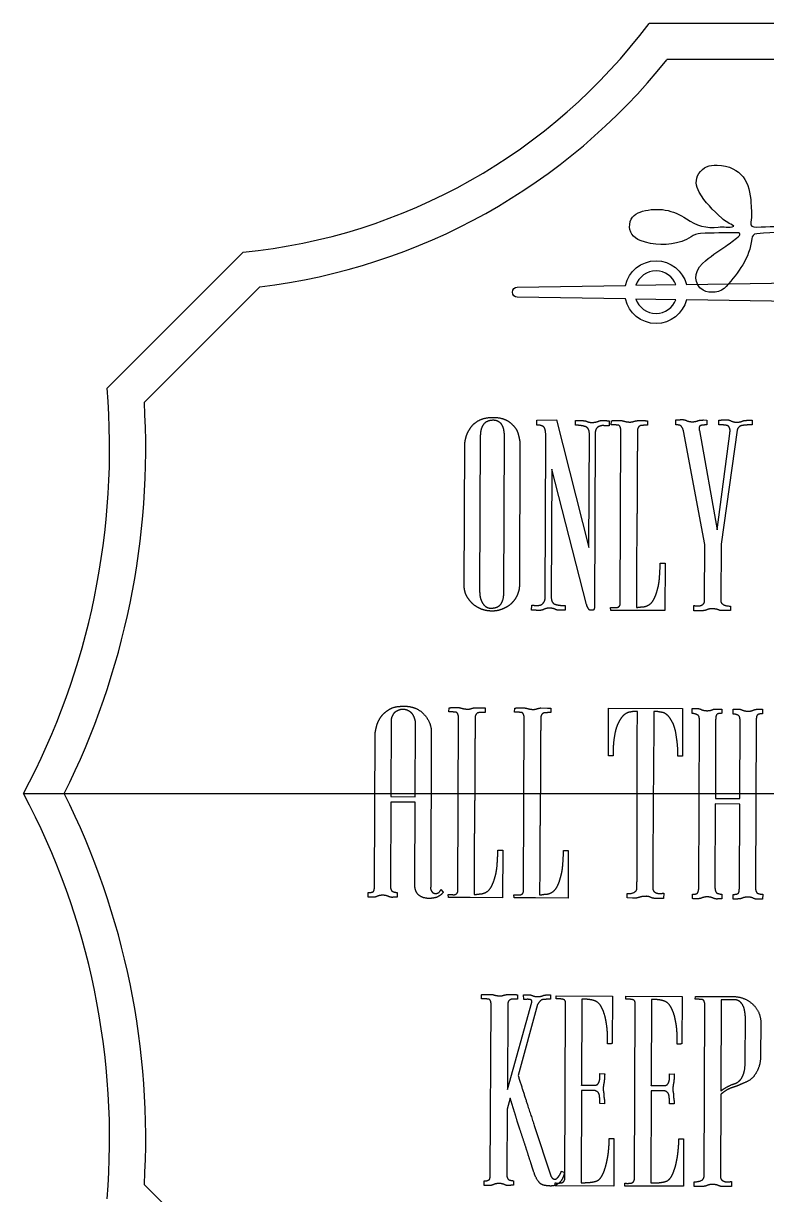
# Model space of a CAD drawing. Header units: centimetres. Extents: x 0 to 33, y -9.4 to 20.3.
# Drawn here: x 0 to 9.81, y 4.87 to 20.32 of the extents above; entities that cross this region are included whole.
import ezdxf

# ---------------------------------------------------------------- set-up
doc = ezdxf.new("R2010")
doc.units = ezdxf.units.CM
doc.header["$MEASUREMENT"] = 0
for name, color, linetype in [('sign v7_Sketch1', 7, 'Continuous'), ('sign v7_Sketch2', 7, 'Continuous'), ('sign v7_Sketch3', 7, 'Continuous'), ('sign v7_Sketch6', 7, 'Continuous')]:
    doc.layers.add(name, color=color, linetype=linetype)

msp = doc.modelspace()

# ---------------------------------------------------------------- linework, layer by layer
at = {"layer": 'sign v7_Sketch1'}
for p, q in [((24.765, 20.32), (8.255, 20.32)), ((24.53, 19.842), (8.49, 19.842)), ((2.9, 17.302), (1.104, 15.506)), ((3.119, 16.845), (1.596, 15.322)), ((0, 10.16), (33.02, 10.16)), ((3.119, 3.475), (1.596, 4.998))]:
    msp.add_line(p, q, dxfattribs=at)
for centre, radius, start, end in [((2.154, 24.885), 7.62, 275.6165, 323.1921), ((2.154, 24.885), 8.098, 276.842, 321.4808), ((-8.543, 14.711), 9.68, 331.9564, 4.7118), ((-8.543, 14.711), 10.157, 333.3822, 3.4519), ((-8.543, 5.609), 9.68, 355.2882, 28.0436), ((-8.543, 5.609), 10.157, 356.5481, 26.6178)]:
    msp.add_arc(centre, radius, start, end, dxfattribs=at)
at = {"layer": 'sign v7_Sketch2'}
for p, q in [((6.774, 15.085), (7.036, 15.088)), ((6.774, 15.021), (6.774, 15.085)), ((7.036, 15.088), (7.462, 13.408)), ((7.286, 15.083), (7.343, 15.083)), ((7.286, 15.019), (7.286, 15.083)), ((7.727, 15.078), (7.727, 15.013)), ((7.757, 15.024), (7.761, 15.078)), ((7.799, 15.024), (7.757, 15.024)), ((7.799, 15.081), (7.894, 15.081)), ((8.103, 15.08), (8.194, 15.08)), ((8.236, 15.076), (8.235, 15.019)), ((8.608, 15.025), (8.608, 15.089)), ((8.972, 15.088), (9.018, 15.087)), ((9.018, 15.087), (9.018, 15.023)), ((9.177, 15.022), (9.177, 15.087)), ((9.568, 15.085), (9.618, 15.085)), ((9.618, 15.085), (9.617, 15.024)), ((6.029, 14.88), (6.02, 12.83)), ((6.339, 12.809), (6.348, 14.878)), ((7.462, 13.408), (7.468, 14.904)), ((7.544, 14.9), (7.534, 12.618)), ((7.876, 12.67), (7.882, 14.967)), ((8.992, 13.447), (8.71, 14.944)), ((8.919, 14.951), (9.152, 13.64)), ((9.152, 13.64), (9.321, 14.912)), ((9.416, 14.953), (9.208, 13.45)), ((5.816, 12.891), (5.823, 14.778)), ((6.552, 14.779), (6.545, 12.911)), ((6.886, 12.758), (6.894, 14.831)), ((6.972, 14.439), (6.965, 12.753)), ((7.432, 12.653), (6.972, 14.439)), ((8.989, 12.711), (8.992, 13.447)), ((9.208, 13.45), (9.201, 12.71)), ((8.402, 13.199), (8.467, 13.199)), ((8.467, 13.199), (8.464, 12.573)), ((8.09, 12.958), (8.089, 12.616)), ((6.706, 12.58), (6.707, 12.644)), ((7.147, 12.578), (7.098, 12.578)), ((7.147, 12.639), (7.147, 12.578)), ((7.508, 12.577), (7.485, 12.577)), ((7.747, 12.614), (7.789, 12.613)), ((7.751, 12.576), (7.747, 12.614)), ((8.035, 12.574), (7.751, 12.576)), ((8.464, 12.573), (8.035, 12.574)), ((8.848, 12.571), (8.848, 12.639)), ((9.33, 12.573), (9.262, 12.573)), ((9.33, 12.633), (9.33, 12.573)), ((5.615, 11.237), (5.619, 11.29)), ((5.657, 11.293), (5.752, 11.293)), ((5.961, 11.292), (6.052, 11.292)), ((6.094, 11.288), (6.093, 11.231)), ((6.481, 11.233), (6.485, 11.286)), ((6.523, 11.29), (6.618, 11.289)), ((6.826, 11.289), (6.917, 11.288)), ((6.959, 11.284), (6.959, 11.227)), ((7.72, 10.658), (7.722, 11.285)), ((7.722, 11.285), (8.698, 11.281)), ((8.698, 11.281), (8.695, 10.654)), ((8.823, 11.216), (8.823, 11.28)), ((5.657, 11.236), (5.615, 11.237)), ((5.734, 8.882), (5.74, 11.179)), ((6.522, 11.233), (6.481, 11.233)), ((6.6, 8.879), (6.606, 11.176)), ((8.102, 11.241), (8.049, 11.242)), ((8.1, 10.9), (8.102, 11.241)), ((8.371, 11.24), (8.318, 11.24)), ((9.169, 11.275), (9.214, 11.275)), ((9.214, 11.275), (9.214, 11.218)), ((9.366, 11.209), (9.366, 11.274)), ((9.708, 11.273), (9.754, 11.272)), ((9.754, 11.272), (9.753, 11.212)), ((4.851, 11.115), (4.847, 10.12)), ((5.17, 10.118), (5.174, 11.109)), ((5.382, 10.987), (5.374, 8.925)), ((8.912, 8.926), (8.921, 11.124)), ((9.134, 11.123), (9.13, 10.094)), ((9.452, 10.093), (9.457, 11.118)), ((9.669, 11.117), (9.66, 8.923)), ((4.633, 8.948), (4.642, 10.96)), ((7.731, 10.658), (7.72, 10.658)), ((7.735, 10.658), (7.727, 10.658)), ((7.727, 10.658), (7.731, 10.658)), ((7.754, 10.658), (7.735, 10.658)), ((7.784, 10.658), (7.754, 10.658)), ((8.665, 10.654), (8.635, 10.654)), ((8.68, 10.654), (8.665, 10.654)), ((8.688, 10.654), (8.68, 10.654)), ((8.695, 10.654), (8.688, 10.654)), ((4.847, 10.048), (4.842, 8.947)), ((4.847, 10.12), (5.17, 10.118)), ((5.17, 10.046), (4.847, 10.048)), ((5.165, 8.949), (5.17, 10.046)), ((9.13, 10.094), (9.452, 10.093)), ((9.129, 10.022), (9.125, 8.925)), ((9.452, 10.021), (9.129, 10.022)), ((9.448, 8.924), (9.452, 10.021)), ((6.26, 9.412), (6.325, 9.411)), ((6.325, 9.411), (6.322, 8.785)), ((7.126, 9.408), (7.19, 9.408)), ((7.19, 9.408), (7.188, 8.781)), ((5.948, 9.17), (5.947, 8.828)), ((6.814, 9.166), (6.812, 8.824)), ((4.549, 8.792), (4.549, 8.853)), ((4.933, 8.855), (4.933, 8.791)), ((5.51, 8.895), (5.54, 8.86)), ((5.608, 8.788), (5.605, 8.826)), ((5.605, 8.826), (5.647, 8.826)), ((6.474, 8.784), (6.47, 8.822)), ((6.47, 8.822), (6.512, 8.822)), ((7.966, 8.782), (7.966, 8.839)), ((8.449, 8.844), (8.448, 8.776)), ((8.828, 8.774), (8.828, 8.831)), ((9.216, 8.833), (9.215, 8.769)), ((9.367, 8.768), (9.367, 8.829)), ((9.755, 8.831), (9.754, 8.767)), ((4.595, 8.792), (4.549, 8.792)), ((5.893, 8.787), (5.608, 8.788)), ((6.322, 8.785), (5.893, 8.787)), ((6.759, 8.783), (6.474, 8.784)), ((7.188, 8.781), (6.759, 8.783)), ((8.035, 8.781), (7.966, 8.782)), ((9.413, 8.768), (9.367, 8.768)), ((6.045, 7.453), (6.045, 7.506)), ((6.087, 7.453), (6.045, 7.453)), ((6.087, 7.51), (6.182, 7.51)), ((6.387, 7.509), (6.478, 7.508)), ((6.52, 7.504), (6.52, 7.447)), ((6.603, 7.443), (6.6, 7.504)), ((6.915, 7.503), (6.957, 7.503)), ((6.957, 7.503), (6.956, 7.446)), ((7.029, 7.491), (7.773, 7.488)), ((7.029, 7.453), (7.029, 7.491)), ((7.37, 7.448), (7.365, 6.309)), ((7.773, 7.488), (7.77, 6.861)), ((7.947, 7.487), (8.692, 7.484)), ((7.947, 7.449), (7.947, 7.487)), ((8.289, 7.444), (8.284, 6.305)), ((8.692, 7.484), (8.689, 6.857)), ((8.866, 7.445), (8.87, 7.483)), ((8.908, 7.445), (8.866, 7.445)), ((8.87, 7.483), (9.367, 7.481)), ((9.208, 7.44), (9.203, 6.236)), ((9.379, 7.439), (9.208, 7.44)), ((9.367, 7.481), (9.371, 7.481)), ((6.161, 5.144), (6.17, 7.396)), ((6.386, 6.256), (6.709, 7.409)), ((6.39, 7.372), (6.386, 6.256)), ((6.785, 7.378), (6.527, 6.441)), ((7.144, 5.076), (7.154, 7.392)), ((8.063, 5.072), (8.072, 7.388)), ((8.982, 5.114), (8.991, 7.388)), ((9.523, 6.607), (9.526, 7.215)), ((9.731, 7.153), (9.725, 6.671)), ((7.605, 6.467), (7.67, 6.463)), ((8.524, 6.463), (8.589, 6.459)), ((7.365, 6.24), (7.36, 5.025)), ((7.365, 6.313), (7.536, 6.312)), ((7.365, 6.309), (7.365, 6.313)), ((7.544, 6.24), (7.365, 6.24)), ((8.284, 6.237), (8.279, 5.022)), ((8.284, 6.309), (8.455, 6.308)), ((8.284, 6.305), (8.284, 6.309)), ((8.462, 6.236), (8.284, 6.237)), ((9.203, 6.191), (9.198, 5.113)), ((6.423, 6.142), (6.381, 5.994)), ((7.668, 6.068), (7.607, 6.069)), ((8.587, 6.064), (8.526, 6.065)), ((6.381, 5.994), (6.377, 5.143)), ((6.741, 5.78), (6.958, 5.118)), ((7.731, 5.609), (7.791, 5.608)), ((7.791, 5.608), (7.789, 4.982)), ((8.65, 5.605), (8.71, 5.604)), ((8.71, 5.604), (8.708, 4.978)), ((7.099, 5.178), (7.14, 5.159)), ((6.08, 4.989), (6.081, 5.05)), ((6.126, 4.989), (6.08, 4.989)), ((6.468, 5.052), (6.468, 4.995)), ((7.018, 4.985), (7.018, 5.023)), ((7.789, 4.982), (7.018, 4.985)), ((7.937, 4.981), (7.937, 5.019)), ((8.708, 4.978), (7.937, 4.981)), ((8.852, 4.977), (8.852, 5.038)), ((8.92, 4.977), (8.852, 4.977)), ((9.342, 5.04), (9.342, 4.975))]:
    msp.add_line(p, q, dxfattribs=at)
for points in [[(5.893, 14.975), (5.923, 15.025), (5.977, 15.062)], [(5.977, 15.062), (6.064, 15.123), (6.197, 15.122)], [(6.067, 15.024), (6.029, 14.967), (6.029, 14.88)], [(6.201, 15.084), (6.11, 15.084), (6.067, 15.024)], [(6.197, 15.122), (6.318, 15.122), (6.39, 15.076)], [(6.276, 15.061), (6.246, 15.084), (6.201, 15.084)], [(6.322, 15.011), (6.307, 15.042), (6.276, 15.061)], [(6.341, 14.943), (6.337, 14.981), (6.322, 15.011)], [(6.39, 15.076), (6.462, 15.03), (6.5, 14.969)], [(6.876, 14.983), (6.857, 15.021), (6.774, 15.021)], [(7.408, 15.003), (7.351, 15.019), (7.286, 15.019)], [(7.343, 15.083), (7.366, 15.083), (7.389, 15.079)], [(7.389, 15.079), (7.416, 15.079), (7.431, 15.071)], [(7.468, 14.904), (7.468, 14.988), (7.408, 15.003)], [(7.431, 15.071), (7.461, 15.056), (7.503, 15.056)], [(7.503, 15.056), (7.548, 15.056), (7.586, 15.071)], [(7.605, 15.006), (7.578, 14.999), (7.559, 14.972)], [(7.586, 15.071), (7.617, 15.086), (7.659, 15.082)], [(7.662, 15.013), (7.632, 15.017), (7.605, 15.006)], [(7.659, 15.082), (7.704, 15.078), (7.727, 15.078)], [(7.727, 15.013), (7.696, 15.013), (7.662, 15.013)], [(7.761, 15.078), (7.78, 15.081), (7.799, 15.081)], [(7.829, 15.02), (7.818, 15.024), (7.799, 15.024)], [(7.852, 15.02), (7.844, 15.02), (7.829, 15.02)], [(7.878, 14.986), (7.871, 15.013), (7.852, 15.02)], [(7.894, 15.081), (7.909, 15.077), (7.939, 15.069)], [(7.939, 15.069), (7.974, 15.061), (8.004, 15.061)], [(8.004, 15.061), (8.031, 15.061), (8.05, 15.069)], [(8.05, 15.069), (8.072, 15.076), (8.103, 15.08)], [(8.137, 15.011), (8.102, 14.993), (8.102, 14.943)], [(8.235, 15.019), (8.156, 15.019), (8.137, 15.011)], [(8.194, 15.08), (8.217, 15.079), (8.236, 15.076)], [(8.608, 15.089), (8.627, 15.089), (8.672, 15.093)], [(8.664, 15.017), (8.638, 15.024), (8.608, 15.025)], [(8.71, 14.944), (8.691, 15.009), (8.664, 15.017)], [(8.672, 15.093), (8.718, 15.096), (8.748, 15.081)], [(8.748, 15.081), (8.782, 15.066), (8.824, 15.065)], [(8.824, 15.065), (8.866, 15.065), (8.896, 15.077)], [(8.896, 15.077), (8.923, 15.088), (8.972, 15.088)], [(8.93, 15.012), (8.911, 15.004), (8.919, 14.951)], [(9.018, 15.023), (8.953, 15.023), (8.93, 15.012)], [(9.177, 15.087), (9.196, 15.087), (9.249, 15.09)], [(9.234, 15.022), (9.207, 15.022), (9.177, 15.022)], [(9.287, 15.014), (9.264, 15.022), (9.234, 15.022)], [(9.249, 15.09), (9.303, 15.094), (9.333, 15.079)], [(9.317, 14.984), (9.31, 15.006), (9.287, 15.014)], [(9.333, 15.079), (9.367, 15.059), (9.413, 15.059)], [(9.413, 15.059), (9.458, 15.059), (9.489, 15.074)], [(9.496, 15.017), (9.439, 15.014), (9.416, 14.953)], [(9.489, 15.074), (9.504, 15.082), (9.527, 15.082)], [(9.617, 15.024), (9.553, 15.024), (9.496, 15.017)], [(9.527, 15.082), (9.549, 15.085), (9.568, 15.085)], [(5.823, 14.778), (5.831, 14.831), (5.847, 14.884)], [(5.847, 14.884), (5.862, 14.926), (5.893, 14.975)], [(6.348, 14.878), (6.348, 14.909), (6.341, 14.943)], [(6.5, 14.969), (6.523, 14.935), (6.534, 14.878)], [(6.534, 14.878), (6.549, 14.824), (6.552, 14.779)], [(6.894, 14.831), (6.895, 14.944), (6.876, 14.983)], [(7.559, 14.972), (7.544, 14.949), (7.544, 14.9)], [(7.882, 14.967), (7.882, 14.975), (7.878, 14.986)], [(8.102, 14.943), (8.1, 14.533), (8.099, 14.214)], [(9.321, 14.912), (9.329, 14.961), (9.317, 14.984)], [(8.099, 14.214), (8.098, 13.895), (8.093, 13.652)], [(8.093, 13.652), (8.092, 13.413), (8.091, 13.242)], [(8.091, 13.242), (8.091, 13.071), (8.09, 12.958)], [(8.394, 13.025), (8.402, 13.12), (8.402, 13.199)], [(8.367, 12.854), (8.39, 12.934), (8.394, 13.025)], [(5.853, 12.758), (5.819, 12.819), (5.816, 12.891)], [(6.02, 12.83), (6.02, 12.78), (6.031, 12.735)], [(6.545, 12.911), (6.544, 12.839), (6.514, 12.774)], [(8.313, 12.714), (8.347, 12.774), (8.367, 12.854)], [(5.936, 12.655), (5.887, 12.701), (5.853, 12.758)], [(6.031, 12.735), (6.043, 12.693), (6.073, 12.651)], [(6.293, 12.65), (6.339, 12.707), (6.339, 12.809)], [(6.514, 12.774), (6.487, 12.714), (6.437, 12.665)], [(6.824, 12.648), (6.851, 12.659), (6.866, 12.682)], [(6.866, 12.682), (6.885, 12.704), (6.886, 12.758)], [(6.965, 12.753), (6.965, 12.67), (7.022, 12.655)], [(7.872, 12.647), (7.876, 12.659), (7.876, 12.67)], [(8.222, 12.634), (8.279, 12.653), (8.313, 12.714)], [(8.973, 12.662), (8.989, 12.677), (8.989, 12.711)], [(9.201, 12.71), (9.201, 12.634), (9.33, 12.633)], [(6.05, 12.59), (5.989, 12.613), (5.936, 12.655)], [(6.182, 12.567), (6.114, 12.567), (6.05, 12.59)], [(6.073, 12.651), (6.103, 12.62), (6.126, 12.613)], [(6.126, 12.613), (6.152, 12.605), (6.171, 12.605)], [(6.171, 12.605), (6.19, 12.605), (6.224, 12.612)], [(6.319, 12.593), (6.255, 12.567), (6.182, 12.567)], [(6.224, 12.612), (6.262, 12.62), (6.293, 12.65)], [(6.437, 12.665), (6.388, 12.619), (6.319, 12.593)], [(6.779, 12.576), (6.725, 12.58), (6.706, 12.58)], [(6.707, 12.644), (6.737, 12.644), (6.767, 12.64)], [(6.767, 12.64), (6.802, 12.64), (6.824, 12.648)], [(6.862, 12.587), (6.832, 12.572), (6.779, 12.576)], [(6.942, 12.606), (6.896, 12.606), (6.862, 12.587)], [(7.018, 12.59), (6.988, 12.605), (6.942, 12.606)], [(7.056, 12.578), (7.033, 12.582), (7.018, 12.59)], [(7.022, 12.655), (7.079, 12.639), (7.147, 12.639)], [(7.098, 12.578), (7.079, 12.578), (7.056, 12.578)], [(7.447, 12.615), (7.436, 12.63), (7.432, 12.653)], [(7.485, 12.577), (7.462, 12.577), (7.447, 12.615)], [(7.534, 12.618), (7.534, 12.576), (7.508, 12.577)], [(7.789, 12.613), (7.808, 12.613), (7.819, 12.613)], [(7.819, 12.613), (7.834, 12.613), (7.842, 12.617)], [(7.842, 12.617), (7.865, 12.624), (7.872, 12.647)], [(8.089, 12.616), (8.111, 12.616), (8.134, 12.619)], [(8.134, 12.619), (8.153, 12.623), (8.176, 12.623)], [(8.176, 12.623), (8.203, 12.627), (8.222, 12.634)], [(8.848, 12.639), (8.863, 12.639), (8.886, 12.635)], [(8.928, 12.571), (8.871, 12.571), (8.848, 12.571)], [(8.886, 12.635), (8.913, 12.635), (8.935, 12.639)], [(9.015, 12.582), (8.984, 12.57), (8.928, 12.571)], [(8.935, 12.639), (8.958, 12.646), (8.973, 12.662)], [(9.091, 12.596), (9.049, 12.6), (9.015, 12.582)], [(9.167, 12.585), (9.136, 12.596), (9.091, 12.596)], [(9.205, 12.573), (9.182, 12.577), (9.167, 12.585)], [(9.262, 12.573), (9.231, 12.573), (9.205, 12.573)], [(4.799, 11.251), (4.871, 11.308), (4.985, 11.311)], [(4.985, 11.311), (5.015, 11.311), (5.046, 11.311)], [(5.046, 11.311), (5.08, 11.311), (5.114, 11.303)], [(5.114, 11.303), (5.224, 11.28), (5.3, 11.189)], [(5.619, 11.29), (5.638, 11.294), (5.657, 11.293)], [(5.752, 11.293), (5.767, 11.289), (5.797, 11.281)], [(5.797, 11.281), (5.832, 11.274), (5.862, 11.274)], [(5.862, 11.274), (5.888, 11.273), (5.907, 11.281)], [(5.907, 11.281), (5.93, 11.288), (5.961, 11.292)], [(6.052, 11.292), (6.075, 11.292), (6.094, 11.288)], [(6.485, 11.286), (6.504, 11.29), (6.523, 11.29)], [(6.618, 11.289), (6.633, 11.286), (6.663, 11.278)], [(6.773, 11.277), (6.796, 11.285), (6.826, 11.289)], [(6.917, 11.288), (6.94, 11.288), (6.959, 11.284)], [(8.823, 11.28), (8.846, 11.28), (8.88, 11.28)], [(8.88, 11.28), (8.915, 11.284), (8.945, 11.268)], [(4.665, 11.066), (4.68, 11.111), (4.711, 11.161)], [(4.711, 11.161), (4.742, 11.21), (4.799, 11.251)], [(4.863, 11.175), (4.851, 11.145), (4.851, 11.115)], [(4.897, 11.228), (4.878, 11.209), (4.863, 11.175)], [(5.015, 11.27), (4.958, 11.274), (4.897, 11.228)], [(5.121, 11.224), (5.072, 11.266), (5.015, 11.27)], [(5.159, 11.159), (5.148, 11.193), (5.121, 11.224)], [(5.174, 11.109), (5.17, 11.128), (5.159, 11.159)], [(5.3, 11.189), (5.375, 11.101), (5.382, 10.987)], [(5.687, 11.233), (5.676, 11.236), (5.657, 11.236)], [(5.71, 11.232), (5.702, 11.232), (5.687, 11.233)], [(5.736, 11.198), (5.729, 11.225), (5.71, 11.232)], [(5.74, 11.179), (5.74, 11.187), (5.736, 11.198)], [(5.96, 11.155), (5.958, 10.745), (5.957, 10.427)], [(5.995, 11.224), (5.96, 11.205), (5.96, 11.155)], [(6.093, 11.231), (6.014, 11.231), (5.995, 11.224)], [(6.553, 11.229), (6.541, 11.233), (6.522, 11.233)], [(6.575, 11.229), (6.568, 11.229), (6.553, 11.229)], [(6.602, 11.195), (6.594, 11.221), (6.575, 11.229)], [(6.606, 11.176), (6.606, 11.183), (6.602, 11.195)], [(6.663, 11.278), (6.697, 11.27), (6.728, 11.27)], [(6.728, 11.27), (6.754, 11.27), (6.773, 11.277)], [(6.826, 11.152), (6.824, 10.742), (6.823, 10.423)], [(6.86, 11.22), (6.826, 11.201), (6.826, 11.152)], [(6.959, 11.227), (6.879, 11.228), (6.86, 11.22)], [(7.877, 11.14), (7.847, 11.087), (7.835, 11.06)], [(7.965, 11.223), (7.912, 11.197), (7.877, 11.14)], [(8.003, 11.234), (7.98, 11.231), (7.965, 11.223)], [(8.049, 11.242), (8.026, 11.238), (8.003, 11.234)], [(8.318, 11.24), (8.317, 10.975), (8.316, 10.705)], [(8.417, 11.232), (8.394, 11.236), (8.371, 11.24)], [(8.459, 11.221), (8.44, 11.229), (8.417, 11.232)], [(8.542, 11.137), (8.508, 11.194), (8.459, 11.221)], [(8.583, 11.057), (8.576, 11.084), (8.542, 11.137)], [(8.888, 11.2), (8.857, 11.215), (8.823, 11.216)], [(8.921, 11.124), (8.922, 11.189), (8.888, 11.2)], [(8.945, 11.268), (8.979, 11.253), (9.021, 11.253)], [(9.021, 11.253), (9.066, 11.253), (9.097, 11.268)], [(9.097, 11.268), (9.112, 11.275), (9.131, 11.275)], [(9.131, 11.275), (9.15, 11.275), (9.169, 11.275)], [(9.142, 11.191), (9.134, 11.165), (9.134, 11.123)], [(9.214, 11.218), (9.15, 11.218), (9.142, 11.191)], [(9.366, 11.274), (9.385, 11.274), (9.419, 11.274)], [(9.427, 11.194), (9.396, 11.209), (9.366, 11.209)], [(9.419, 11.274), (9.454, 11.277), (9.484, 11.262)], [(9.457, 11.118), (9.457, 11.183), (9.427, 11.194)], [(9.484, 11.262), (9.518, 11.247), (9.56, 11.247)], [(9.56, 11.247), (9.605, 11.246), (9.636, 11.262)], [(9.636, 11.262), (9.662, 11.273), (9.708, 11.273)], [(9.677, 11.185), (9.67, 11.159), (9.669, 11.117)], [(9.753, 11.212), (9.689, 11.212), (9.677, 11.185)], [(4.642, 10.96), (4.65, 11.013), (4.665, 11.066)], [(7.835, 11.06), (7.812, 11.003), (7.793, 10.886)], [(8.62, 10.882), (8.606, 11), (8.583, 11.057)], [(7.793, 10.886), (7.777, 10.772), (7.784, 10.658)], [(8.099, 10.615), (8.1, 10.786), (8.1, 10.9)], [(8.635, 10.654), (8.639, 10.768), (8.62, 10.882)], [(8.316, 10.705), (8.315, 10.436), (8.31, 10.151)], [(8.097, 10.201), (8.098, 10.444), (8.099, 10.615)], [(5.957, 10.427), (5.956, 10.108), (5.951, 9.865)], [(6.823, 10.423), (6.821, 10.104), (6.817, 9.861)], [(8.099, 9.643), (8.1, 9.962), (8.097, 10.201)], [(8.31, 10.151), (8.309, 9.866), (8.307, 9.559)], [(5.951, 9.865), (5.95, 9.625), (5.949, 9.455)], [(6.817, 9.861), (6.816, 9.622), (6.815, 9.451)], [(8.096, 8.918), (8.098, 9.328), (8.099, 9.643)], [(5.949, 9.455), (5.948, 9.284), (5.948, 9.17)], [(6.815, 9.451), (6.814, 9.28), (6.814, 9.166)], [(8.307, 9.559), (8.306, 9.255), (8.305, 8.917)], [(6.252, 9.237), (6.26, 9.332), (6.26, 9.412)], [(7.118, 9.233), (7.126, 9.328), (7.126, 9.408)], [(6.225, 9.066), (6.248, 9.146), (6.252, 9.237)], [(7.09, 9.063), (7.113, 9.142), (7.118, 9.233)], [(6.171, 8.926), (6.205, 8.987), (6.225, 9.066)], [(7.037, 8.922), (7.071, 8.983), (7.09, 9.063)], [(4.549, 8.853), (4.618, 8.853), (4.625, 8.879)], [(4.625, 8.879), (4.633, 8.906), (4.633, 8.948)], [(4.739, 8.818), (4.697, 8.818), (4.667, 8.803)], [(4.815, 8.803), (4.781, 8.818), (4.739, 8.818)], [(4.842, 8.947), (4.842, 8.882), (4.872, 8.867)], [(4.872, 8.867), (4.906, 8.855), (4.933, 8.855)], [(5.221, 8.816), (5.165, 8.862), (5.165, 8.949)], [(5.381, 8.777), (5.282, 8.77), (5.221, 8.816)], [(5.374, 8.925), (5.37, 8.903), (5.377, 8.887)], [(5.377, 8.887), (5.385, 8.872), (5.396, 8.857)], [(5.396, 8.857), (5.407, 8.846), (5.43, 8.842)], [(5.43, 8.842), (5.472, 8.838), (5.491, 8.864)], [(5.506, 8.822), (5.487, 8.807), (5.457, 8.792)], [(5.491, 8.864), (5.503, 8.879), (5.51, 8.895)], [(5.54, 8.86), (5.525, 8.837), (5.506, 8.822)], [(5.647, 8.826), (5.666, 8.826), (5.677, 8.825)], [(5.677, 8.825), (5.692, 8.825), (5.7, 8.829)], [(5.7, 8.829), (5.723, 8.837), (5.73, 8.859)], [(5.73, 8.859), (5.734, 8.871), (5.734, 8.882)], [(5.947, 8.828), (5.969, 8.828), (5.992, 8.832)], [(5.992, 8.832), (6.011, 8.835), (6.034, 8.835)], [(6.034, 8.835), (6.06, 8.839), (6.079, 8.847)], [(6.079, 8.847), (6.137, 8.865), (6.171, 8.926)], [(6.512, 8.822), (6.531, 8.822), (6.543, 8.822)], [(6.543, 8.822), (6.558, 8.822), (6.565, 8.826)], [(6.565, 8.826), (6.588, 8.833), (6.596, 8.856)], [(6.596, 8.856), (6.6, 8.867), (6.6, 8.879)], [(6.812, 8.824), (6.835, 8.824), (6.858, 8.828)], [(6.858, 8.828), (6.877, 8.832), (6.9, 8.832)], [(6.9, 8.832), (6.926, 8.835), (6.945, 8.843)], [(6.945, 8.843), (7.002, 8.862), (7.037, 8.922)], [(7.966, 8.839), (8.096, 8.838), (8.096, 8.918)], [(8.305, 8.917), (8.305, 8.883), (8.32, 8.868)], [(8.32, 8.868), (8.339, 8.852), (8.361, 8.845)], [(8.361, 8.845), (8.384, 8.841), (8.407, 8.841)], [(8.407, 8.841), (8.433, 8.844), (8.449, 8.844)], [(8.828, 8.831), (8.893, 8.831), (8.901, 8.857)], [(8.901, 8.857), (8.912, 8.884), (8.912, 8.926)], [(9.125, 8.925), (9.125, 8.86), (9.155, 8.845)], [(9.155, 8.845), (9.185, 8.833), (9.216, 8.833)], [(9.367, 8.829), (9.432, 8.829), (9.44, 8.855)], [(9.44, 8.855), (9.447, 8.882), (9.448, 8.924)], [(9.66, 8.923), (9.66, 8.858), (9.69, 8.843)], [(9.69, 8.843), (9.724, 8.831), (9.755, 8.831)], [(4.633, 8.792), (4.614, 8.792), (4.595, 8.792)], [(4.667, 8.803), (4.652, 8.796), (4.633, 8.792)], [(4.879, 8.791), (4.845, 8.787), (4.815, 8.803)], [(4.933, 8.791), (4.914, 8.791), (4.879, 8.791)], [(5.457, 8.792), (5.426, 8.781), (5.381, 8.777)], [(8.088, 8.781), (8.065, 8.781), (8.035, 8.781)], [(8.133, 8.792), (8.114, 8.785), (8.088, 8.781)], [(8.205, 8.803), (8.164, 8.804), (8.133, 8.792)], [(8.281, 8.788), (8.247, 8.807), (8.205, 8.803)], [(8.369, 8.776), (8.312, 8.773), (8.281, 8.788)], [(8.448, 8.776), (8.426, 8.776), (8.369, 8.776)], [(8.874, 8.77), (8.851, 8.77), (8.828, 8.774)], [(8.95, 8.781), (8.919, 8.77), (8.874, 8.77)], [(9.022, 8.796), (8.98, 8.796), (8.95, 8.781)], [(9.098, 8.781), (9.064, 8.796), (9.022, 8.796)], [(9.162, 8.769), (9.128, 8.765), (9.098, 8.781)], [(9.215, 8.769), (9.196, 8.769), (9.162, 8.769)], [(9.451, 8.772), (9.432, 8.768), (9.413, 8.768)], [(9.485, 8.779), (9.47, 8.772), (9.451, 8.772)], [(9.557, 8.794), (9.515, 8.794), (9.485, 8.779)], [(9.637, 8.775), (9.603, 8.794), (9.557, 8.794)], [(9.701, 8.767), (9.667, 8.763), (9.637, 8.775)], [(9.754, 8.767), (9.735, 8.767), (9.701, 8.767)], [(6.045, 7.506), (6.064, 7.51), (6.087, 7.51)], [(6.117, 7.449), (6.106, 7.453), (6.087, 7.453)], [(6.14, 7.449), (6.132, 7.449), (6.117, 7.449)], [(6.166, 7.415), (6.159, 7.441), (6.14, 7.449)], [(6.182, 7.51), (6.197, 7.506), (6.228, 7.498)], [(6.228, 7.498), (6.262, 7.49), (6.288, 7.49)], [(6.288, 7.49), (6.315, 7.49), (6.334, 7.498)], [(6.334, 7.498), (6.357, 7.505), (6.387, 7.509)], [(6.425, 7.44), (6.391, 7.425), (6.39, 7.372)], [(6.463, 7.448), (6.44, 7.448), (6.425, 7.44)], [(6.52, 7.447), (6.489, 7.448), (6.463, 7.448)], [(6.478, 7.508), (6.501, 7.508), (6.52, 7.504)], [(6.6, 7.504), (6.619, 7.504), (6.649, 7.504)], [(6.634, 7.443), (6.615, 7.443), (6.603, 7.443)], [(6.672, 7.443), (6.656, 7.447), (6.634, 7.443)], [(6.649, 7.504), (6.683, 7.508), (6.714, 7.496)], [(6.702, 7.435), (6.691, 7.443), (6.672, 7.443)], [(6.709, 7.409), (6.713, 7.428), (6.702, 7.435)], [(6.714, 7.496), (6.744, 7.481), (6.782, 7.481)], [(6.782, 7.481), (6.82, 7.48), (6.85, 7.492)], [(6.858, 7.442), (6.82, 7.439), (6.785, 7.378)], [(6.85, 7.492), (6.873, 7.503), (6.915, 7.503)], [(6.956, 7.446), (6.899, 7.446), (6.858, 7.442)], [(7.116, 7.445), (7.078, 7.453), (7.029, 7.453)], [(7.154, 7.392), (7.154, 7.441), (7.116, 7.445)], [(7.45, 7.444), (7.412, 7.448), (7.37, 7.448)], [(7.533, 7.428), (7.492, 7.44), (7.45, 7.444)], [(7.632, 7.333), (7.598, 7.405), (7.533, 7.428)], [(8.035, 7.441), (7.997, 7.449), (7.947, 7.449)], [(8.072, 7.388), (8.073, 7.437), (8.035, 7.441)], [(8.369, 7.44), (8.331, 7.444), (8.289, 7.444)], [(8.452, 7.424), (8.41, 7.436), (8.369, 7.44)], [(8.55, 7.329), (8.517, 7.401), (8.452, 7.424)], [(8.938, 7.441), (8.927, 7.445), (8.908, 7.445)], [(8.961, 7.441), (8.953, 7.441), (8.938, 7.441)], [(8.987, 7.407), (8.98, 7.433), (8.961, 7.441)], [(9.371, 7.481), (9.508, 7.48), (9.614, 7.389)], [(9.451, 7.416), (9.424, 7.439), (9.379, 7.439)], [(6.17, 7.396), (6.17, 7.403), (6.166, 7.415)], [(7.684, 7.173), (7.669, 7.26), (7.632, 7.333)], [(8.603, 7.169), (8.588, 7.257), (8.55, 7.329)], [(8.991, 7.388), (8.991, 7.395), (8.987, 7.407)], [(9.496, 7.359), (9.481, 7.393), (9.451, 7.416)], [(9.518, 7.283), (9.515, 7.325), (9.496, 7.359)], [(9.526, 7.215), (9.526, 7.245), (9.518, 7.283)], [(9.614, 7.389), (9.72, 7.297), (9.731, 7.153)], [(7.706, 6.998), (7.703, 7.086), (7.684, 7.173)], [(8.625, 6.994), (8.622, 7.082), (8.603, 7.169)], [(7.709, 6.858), (7.71, 6.911), (7.706, 6.998)], [(8.628, 6.854), (8.628, 6.907), (8.625, 6.994)], [(7.77, 6.861), (7.751, 6.858), (7.709, 6.858)], [(8.689, 6.857), (8.67, 6.854), (8.628, 6.854)], [(9.725, 6.671), (9.724, 6.565), (9.663, 6.466)], [(9.5, 6.455), (9.523, 6.512), (9.523, 6.607)], [(6.527, 6.441), (6.643, 6.073), (6.741, 5.78)], [(7.582, 6.331), (7.597, 6.35), (7.601, 6.372)], [(7.601, 6.372), (7.609, 6.399), (7.605, 6.425)], [(7.605, 6.425), (7.605, 6.452), (7.605, 6.467)], [(7.666, 6.402), (7.666, 6.364), (7.658, 6.334)], [(7.67, 6.463), (7.67, 6.444), (7.666, 6.402)], [(8.501, 6.327), (8.516, 6.346), (8.52, 6.368)], [(8.52, 6.368), (8.528, 6.395), (8.524, 6.422)], [(8.524, 6.422), (8.524, 6.448), (8.524, 6.463)], [(8.585, 6.399), (8.584, 6.361), (8.577, 6.33)], [(8.589, 6.459), (8.589, 6.44), (8.585, 6.399)], [(9.496, 6.338), (9.427, 6.304), (9.355, 6.281)], [(9.393, 6.334), (9.423, 6.346), (9.45, 6.372)], [(9.45, 6.372), (9.481, 6.402), (9.5, 6.455)], [(9.663, 6.466), (9.606, 6.371), (9.496, 6.338)], [(7.536, 6.312), (7.57, 6.312), (7.582, 6.331)], [(7.6, 6.175), (7.597, 6.224), (7.544, 6.24)], [(7.658, 6.334), (7.65, 6.285), (7.65, 6.262)], [(7.65, 6.262), (7.65, 6.243), (7.657, 6.213)], [(7.657, 6.213), (7.657, 6.194), (7.657, 6.171)], [(8.455, 6.308), (8.489, 6.308), (8.501, 6.327)], [(8.519, 6.171), (8.515, 6.22), (8.462, 6.236)], [(8.577, 6.33), (8.569, 6.281), (8.569, 6.258)], [(8.569, 6.258), (8.569, 6.239), (8.576, 6.209)], [(8.576, 6.209), (8.576, 6.19), (8.576, 6.167)], [(9.203, 6.236), (9.26, 6.282), (9.347, 6.319)], [(9.222, 6.206), (9.206, 6.198), (9.203, 6.191)], [(9.355, 6.281), (9.286, 6.259), (9.222, 6.206)], [(9.347, 6.319), (9.363, 6.327), (9.393, 6.334)], [(6.457, 6.032), (6.431, 6.115), (6.423, 6.142)], [(6.517, 5.834), (6.483, 5.948), (6.457, 6.032)], [(7.607, 6.069), (7.608, 6.125), (7.6, 6.175)], [(7.657, 6.171), (7.661, 6.148), (7.665, 6.125)], [(7.665, 6.125), (7.668, 6.099), (7.668, 6.068)], [(8.526, 6.065), (8.526, 6.122), (8.519, 6.171)], [(8.576, 6.167), (8.58, 6.144), (8.583, 6.121)], [(8.583, 6.121), (8.587, 6.095), (8.587, 6.064)], [(6.595, 5.598), (6.554, 5.724), (6.517, 5.834)], [(6.67, 5.366), (6.637, 5.473), (6.595, 5.598)], [(7.723, 5.464), (7.731, 5.555), (7.731, 5.609)], [(8.641, 5.46), (8.649, 5.552), (8.65, 5.605)], [(7.695, 5.29), (7.715, 5.377), (7.723, 5.464)], [(8.614, 5.286), (8.633, 5.373), (8.641, 5.46)], [(6.727, 5.188), (6.704, 5.26), (6.67, 5.366)], [(7.641, 5.131), (7.676, 5.203), (7.695, 5.29)], [(8.56, 5.127), (8.595, 5.199), (8.614, 5.286)], [(6.153, 5.076), (6.161, 5.103), (6.161, 5.144)], [(6.377, 5.143), (6.377, 5.079), (6.407, 5.064)], [(6.757, 5.108), (6.753, 5.115), (6.727, 5.188)], [(6.851, 4.997), (6.802, 5.013), (6.757, 5.108)], [(6.958, 5.118), (6.973, 5.08), (7.003, 5.073)], [(7.041, 5.084), (7.06, 5.103), (7.072, 5.122)], [(7.072, 5.122), (7.087, 5.144), (7.099, 5.178)], [(7.14, 5.159), (7.129, 5.11), (7.106, 5.068)], [(7.55, 5.044), (7.607, 5.059), (7.641, 5.131)], [(8.469, 5.04), (8.526, 5.055), (8.56, 5.127)], [(8.852, 5.038), (8.981, 5.038), (8.982, 5.114)], [(9.198, 5.113), (9.198, 5.078), (9.213, 5.063)], [(6.081, 5.05), (6.145, 5.05), (6.153, 5.076)], [(6.164, 4.989), (6.145, 4.989), (6.126, 4.989)], [(6.202, 5), (6.187, 4.992), (6.164, 4.989)], [(6.274, 5.015), (6.232, 5.015), (6.202, 5)], [(6.35, 4.999), (6.316, 5.015), (6.274, 5.015)], [(6.414, 4.988), (6.38, 4.984), (6.35, 4.999)], [(6.407, 5.064), (6.438, 5.052), (6.468, 5.052)], [(6.468, 4.995), (6.449, 4.995), (6.414, 4.988)], [(6.957, 4.982), (6.9, 4.982), (6.851, 4.997)], [(7.049, 5.008), (7.014, 4.981), (6.957, 4.982)], [(7.003, 5.073), (7.026, 5.069), (7.041, 5.084)], [(7.018, 5.023), (7.049, 5.019), (7.09, 5.023)], [(7.106, 5.068), (7.087, 5.034), (7.049, 5.008)], [(7.09, 5.023), (7.136, 5.026), (7.144, 5.076)], [(7.36, 5.025), (7.417, 5.025), (7.463, 5.029)], [(7.463, 5.029), (7.508, 5.032), (7.55, 5.044)], [(7.937, 5.019), (7.967, 5.015), (8.009, 5.019)], [(8.009, 5.019), (8.055, 5.023), (8.063, 5.072)], [(8.279, 5.022), (8.336, 5.021), (8.381, 5.025)], [(8.381, 5.025), (8.427, 5.029), (8.469, 5.04)], [(8.977, 4.977), (8.951, 4.977), (8.92, 4.977)], [(9.019, 4.988), (9.004, 4.981), (8.977, 4.977)], [(9.091, 5.003), (9.049, 5.003), (9.019, 4.988)], [(9.171, 4.987), (9.137, 5.003), (9.091, 5.003)], [(9.258, 4.976), (9.201, 4.972), (9.171, 4.987)], [(9.213, 5.063), (9.232, 5.048), (9.255, 5.04)], [(9.255, 5.04), (9.277, 5.036), (9.3, 5.036)], [(9.342, 4.975), (9.319, 4.975), (9.258, 4.976)], [(9.3, 5.036), (9.327, 5.04), (9.342, 5.04)]]:
    msp.add_open_spline(points, degree=2, dxfattribs=at)
at = {"layer": 'sign v7_Sketch3'}
msp.add_line((0, 10.16), (33.02, 10.16), dxfattribs=at)
for points in [[(8.912, 18.339), (8.968, 18.423), (9.052, 18.456), (9.152, 18.451)], [(9.152, 18.451), (9.482, 18.434), (9.589, 18.221), (9.6, 17.947)], [(8.917, 18.093), (8.873, 18.171), (8.861, 18.26), (8.912, 18.339)], [(9.214, 17.751), (9.102, 17.858), (8.99, 17.958), (8.917, 18.093)], [(9.6, 17.947), (9.605, 17.863), (9.616, 17.779), (9.6, 17.696)], [(8, 17.668), (8.006, 17.774), (8.09, 17.819), (8.168, 17.841)], [(8.168, 17.841), (8.375, 17.897), (8.571, 17.863), (8.75, 17.74)], [(8.14, 17.455), (8.045, 17.489), (7.989, 17.573), (8, 17.668)], [(8.75, 17.74), (8.873, 17.656), (9.018, 17.612), (9.169, 17.634)], [(9.169, 17.634), (9.236, 17.645), (9.309, 17.617), (9.376, 17.645)], [(9.376, 17.645), (9.32, 17.679), (9.264, 17.707), (9.214, 17.751)], [(9.6, 17.696), (9.583, 17.64), (9.628, 17.634), (9.672, 17.634)], [(9.672, 17.634), (9.835, 17.64), (9.991, 17.645), (10.153, 17.651)], [(8.934, 17.55), (8.845, 17.545), (8.772, 17.466), (8.688, 17.444)], [(9.415, 17.556), (9.253, 17.556), (9.096, 17.556), (8.934, 17.55)], [(9.27, 17.382), (9.326, 17.422), (9.376, 17.461), (9.432, 17.505)], [(9.611, 17.477), (9.583, 17.22), (9.432, 17.036), (9.275, 16.851)], [(9.454, 17.539), (9.454, 17.561), (9.432, 17.556), (9.415, 17.556)], [(9.432, 17.505), (9.443, 17.511), (9.454, 17.528), (9.454, 17.539)], [(9.678, 17.545), (9.633, 17.539), (9.611, 17.517), (9.611, 17.477)], [(10.366, 17.55), (10.137, 17.567), (9.907, 17.567), (9.678, 17.545)], [(8.688, 17.444), (8.504, 17.388), (8.319, 17.388), (8.14, 17.455)], [(8.962, 17.153), (9.057, 17.243), (9.163, 17.31), (9.27, 17.382)], [(8.968, 16.801), (8.845, 16.874), (8.839, 17.036), (8.962, 17.153)], [(9.275, 16.851), (9.208, 16.767), (9.057, 16.75), (8.968, 16.801)]]:
    msp.add_open_spline(points, degree=3, dxfattribs=at)
at = {"layer": 'sign v7_Sketch6'}
for p, q in [((6.517, 16.841), (7.944, 16.864)), ((8.082, 16.866), (8.61, 16.874)), ((8.748, 16.877), (15.501, 16.986)), ((7.944, 16.685), (6.517, 16.708)), ((8.61, 16.675), (8.082, 16.683)), ((15.501, 16.564), (8.748, 16.673)), ((0, 10.16), (33.02, 10.16))]:
    msp.add_line(p, q, dxfattribs=at)
for points in [[(7.944, 16.864), (7.985, 17.049), (8.15, 17.188), (8.348, 17.188)], [(8.348, 17.188), (8.54, 17.188), (8.702, 17.055), (8.748, 16.877)], [(8.348, 17.056), (8.225, 17.056), (8.12, 16.976), (8.082, 16.866)], [(8.61, 16.874), (8.57, 16.98), (8.468, 17.056), (8.348, 17.056)], [(6.452, 16.775), (6.452, 16.811), (6.481, 16.84), (6.517, 16.841)], [(6.517, 16.708), (6.481, 16.709), (6.452, 16.738), (6.452, 16.775)], [(8.348, 16.361), (8.15, 16.361), (7.985, 16.5), (7.944, 16.685)], [(8.082, 16.683), (8.12, 16.573), (8.225, 16.493), (8.348, 16.493)], [(8.348, 16.493), (8.468, 16.493), (8.57, 16.569), (8.61, 16.675)], [(8.748, 16.673), (8.702, 16.494), (8.54, 16.361), (8.348, 16.361)]]:
    msp.add_open_spline(points, degree=3, dxfattribs=at)

doc.saveas('drawing.dxf')
